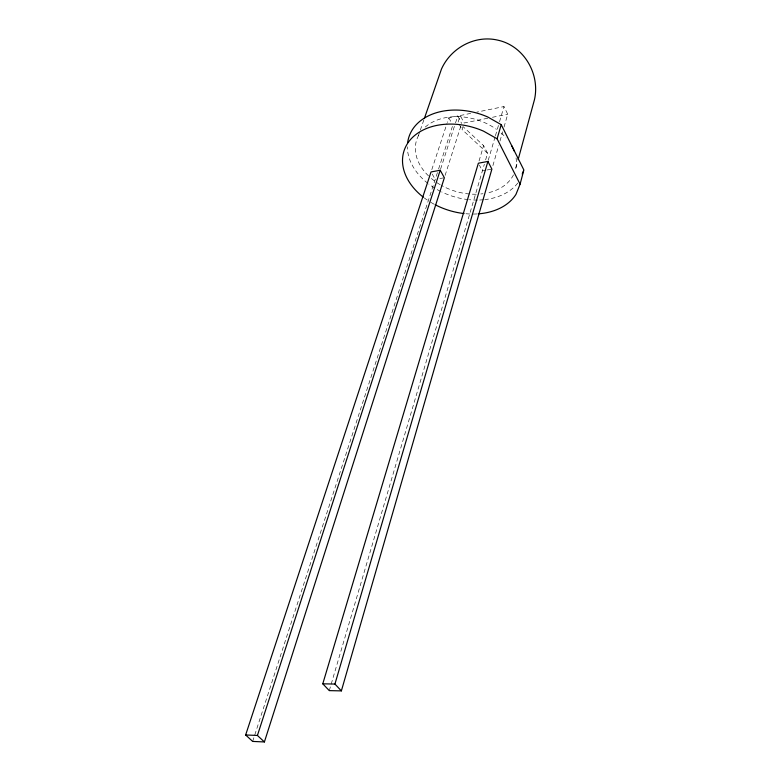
<?xml version="1.0" encoding="UTF-8"?>
<svg xmlns="http://www.w3.org/2000/svg" width="781" height="781" viewBox="0 0 781 781"><rect width="100%" height="100%" fill="white"/><g stroke="black" fill="none" stroke-linecap="round" stroke-linejoin="round"><path stroke-width="0.59" stroke-dasharray="3.9 2.93" d="M515.88 167.905L517.481 162.018M492.909 165.611L498.629 145.754M499.986 141.078L502.681 131.735M504.028 127.069L507.728 114.211L503.97 106.567L476.8 112.122M488.252 160.281L495.086 136.929M495.427 135.757L499.186 122.92M499.528 121.748L503.97 106.567M329.279 690.619L484.337 164.254M485.636 159.861L487.569 153.271L483.624 145.647L463.416 126.952M479.036 161.013L483.624 145.647M487.569 153.271L462.079 129.548L463.465 125.175M445.102 175.422L460.927 125.8M458.144 122.07L460.253 115.51L470.894 113.333M440.591 169.096L455.138 124.101M455.518 122.949L457.754 116.018L448.85 117.843L447.328 122.451M252.663 741.423L438.209 170.18M438.58 169.028L452.414 126.424M431.795 169.643L446.957 123.603M418.323 135.884L419.924 131.276M420.324 130.124L423.917 119.747M487.715 118.243L464.168 122.988L460.253 115.51M492.42 117.296L507.728 114.211M439.791 178.566L444.369 177.736M485.958 170.19L482.394 170.834L479.378 165.113M487.149 169.975L491.893 169.116M432.225 174.075L435.212 179.396M448.85 117.843L451.662 123.154M459.267 124.208L462.079 129.548M457.754 116.018L461.669 123.486M477.132 213.926A60.449 43.228 17.1 0 1 472.241 214.053M469.801 213.994A60.449 43.228 17.1 0 1 465.232 213.672M434.129 204.212A60.449 43.228 17.1 0 1 429.159 201.303M427.266 200.063A60.449 43.228 17.1 0 1 424.308 197.944M517.774 183.057A59.873 43.345 17.1 0 1 484.767 199.614M483.585 199.741A59.873 43.345 17.1 0 1 478.773 200.043M477.552 200.073A59.873 43.345 17.1 0 1 469.381 199.721M468.239 199.604A59.873 43.345 17.1 0 1 441.646 191.921M440.611 191.413A59.873 43.345 17.1 0 1 435.573 188.651M434.607 188.055A59.873 43.345 17.1 0 1 428.847 184.111M427.89 183.369A59.873 43.345 17.1 0 1 407.37 146.838M513.498 174.846A51.605 37.351 17.1 0 1 487.529 192.927M483.009 193.717A51.605 37.351 17.1 0 1 480.784 193.971M476.225 194.225A51.605 37.351 17.1 0 1 441.226 185.292M440.211 184.706A51.605 37.351 17.1 0 1 436.306 182.237M434.451 180.919A51.605 37.351 17.1 0 1 429.257 176.594M428.457 175.842A51.605 37.351 17.1 0 1 419.397 133.971M425.294 127.039A51.605 37.351 17.1 0 1 496.443 129.334M501.119 133.034A51.605 37.351 17.1 0 1 506.029 137.895M516.046 157.899A51.605 37.351 17.1 0 1 515.304 170.278"/><path stroke-width="1.17" d="M478.343 213.848A60.449 43.228 17.1 0 0 515.958 194.401L520.078 184.189L523.866 169.994L501.217 124.648L487.793 117.013A59.873 43.345 17.1 0 0 407.692 142.298M518.125 159.666L534.468 99.656C540.286 73.863 523.875 45.728 497.634 40.114C474.858 34.823 450.871 47.963 441.48 69.04L424.317 118.595M341.375 690.892L491.893 169.116L487.91 161.442L478.372 163.209L322.778 683.814L329.279 690.619L341.375 690.892L334.932 684.058L322.778 683.814M520.078 184.189L497.097 138.813L501.217 124.648M334.932 684.058L487.91 161.442M264.398 741.95L444.369 177.736L440.211 170.248L431.034 171.947L245.644 734.97L252.663 741.423L264.398 741.95L257.418 735.458L245.644 734.97M257.418 735.458L440.211 170.248M522.216 174.095L523.455 171.019M497.097 138.813L483.527 131.149A60.449 43.228 17.1 0 0 410.982 139.008A60.449 43.228 17.1 0 0 423.341 197.212M464.07 213.555A60.449 43.228 17.1 0 1 435.163 204.749M511.633 145.647A51.605 37.351 17.1 0 1 514.201 151.045"/></g></svg>
